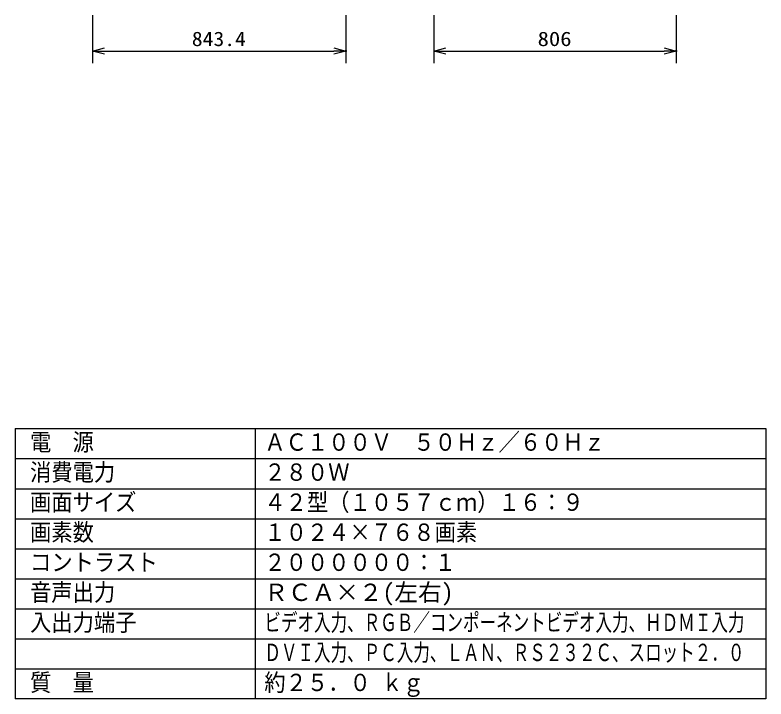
# Model space of a CAD drawing. Units: millimetres, scale not verified. Extents: x -62 to 62, y -116 to 117.
# Drawn here: x -62.5 to 62.5, y -116.5 to -2.7 of the extents above; entities that cross this region are included whole.
import ezdxf
from ezdxf.enums import TextEntityAlignment as Align

# ---------------------------------------------------------------- set-up
doc = ezdxf.new("R2010")
doc.units = ezdxf.units.MM
doc.header["$LTSCALE"] = 0.392256
doc.header["$PDMODE"] = 32
doc.header["$PDSIZE"] = 0.196
for name, color, linetype in [('0-0_MOJI1', 2, 'Continuous'), ('0-3_GAIKEI', 1, 'Continuous'), ('0-4_WAKU', 7, 'Continuous')]:
    doc.layers.add(name, color=color, linetype=linetype)
doc.styles.add('ＭＳ ゴシック', font='')
doc.styles.get('ＭＳ ゴシック').set_extended_font_data('MS Gothic')

# ---------------------------------------------------------------- blocks, each defined once
blk = doc.blocks.new('_OPEN30')
at = {"layer": '0-4_WAKU'}
blk.add_line((0, 0), (-1, 0), dxfattribs=at)
blk.add_lwpolyline([(-1, 0.2679), (0, 0), (-1, -0.2679)], dxfattribs=at)

msp = doc.modelspace()

# ---------------------------------------------------------------- linework, layer by layer
at = {"layer": '0-3_GAIKEI', "color": 3}
for p, q in [((-49.6275, -2.6684), (-49.6275, -10.6684)), ((-7.4574, -2.6684), (-7.4574, -10.6684)), ((7.2262, -2.6684), (7.2262, -10.6684)), ((47.5262, -2.6684), (47.5262, -10.6684)), ((-47.6275, -8.6684), (-9.4574, -8.6684)), ((9.2262, -8.6684), (45.5262, -8.6684))]:
    msp.add_line(p, q, dxfattribs=at)
at = {"layer": '0-4_WAKU', "color": 4}
for p, q in [((-62.5, -71.5), (-62.5, -116.5)), ((-62.5, -71.5), (62.5, -71.5)), ((-22.5, -71.5), (-22.5, -116.5)), ((62.5, -71.5), (62.5, -116.5)), ((62.5, -116.5), (-62.5, -116.5))]:
    msp.add_line(p, q, dxfattribs=at)
at = {"layer": '0-4_WAKU', "color": 1}
for p, q in [((-62.5, -76.5), (62.5, -76.5)), ((-62.5, -81.5), (62.5, -81.5)), ((-62.5, -86.5), (62.5, -86.5)), ((-62.5, -91.5), (62.5, -91.5)), ((-62.5, -96.5), (62.5, -96.5)), ((-62.5, -101.5), (62.5, -101.5)), ((-62.5, -106.5), (62.5, -106.5)), ((-62.5, -111.5), (62.5, -111.5))]:
    msp.add_line(p, q, dxfattribs=at)
at = {"layer": '0-4_WAKU'}
for p in [(-7.4574, -8.6684), (47.5262, -8.6684)]:
    msp.add_point(p, dxfattribs=at)

# ---------------------------------------------------------------- block references
at = {"layer": '0-3_GAIKEI', "xscale": 2, "yscale": 2, "rotation": 180}
for p in [(-49.6275, -8.6684), (7.2262, -8.6684)]:
    msp.add_blockref('_OPEN30', p, dxfattribs=at)
at = {"layer": '0-3_GAIKEI', "xscale": 2, "yscale": 2}
for p in [(-7.4574, -8.6684), (47.5262, -8.6684)]:
    msp.add_blockref('_OPEN30', p, dxfattribs=at)

# ---------------------------------------------------------------- texts
at = {"layer": '0-0_MOJI1', "style": 'ＭＳ ゴシック'}
for s, height, width, p in [('電  源', 2.886, 0.9, (-60, -76.0551)), ('ＡＣ１００Ｖ\u3000５０Ｈｚ／６０Ｈｚ', 2.887, 0.9, (-21, -76.0551)), ('消費電力', 2.887, 0.9, (-60, -81.0551)), ('２８０Ｗ', 2.887, 0.9, (-21, -81.0551)), ('画面サイズ', 2.887, 0.9, (-60, -86.0551)), ('４２型（１０５７ｃｍ）１６：９', 2.887, 0.9, (-21, -86.0551)), ('画素数', 2.887, 0.9, (-60, -91.0551)), ('１０２４×７６８画素', 2.887, 0.9, (-21, -91.0551)), ('コントラスト', 2.887, 0.9, (-60, -96.0551)), ('２００００００：１', 2.887, 0.9, (-21, -96.0551)), ('音声出力', 2.887, 0.9, (-60, -101.0551)), ('入出力端子', 2.887, 0.9, (-60, -106.0551)), ('ビデオ入力、ＲＧＢ／コンポーネントビデオ入力、ＨＤＭＩ入力', 2.886, 0.7, (-21, -106.0551)), ('ＤＶＩ入力、ＰＣ入力、ＬＡＮ、ＲＳ２３２Ｃ、スロット２．０', 2.886, 0.7, (-21, -111.0551)), ('質\u3000量', 2.887, 0.9, (-60, -116.0551)), ('約２５．０ ｋｇ', 2.887, 0.9, (-21, -116.0551))]:
    msp.add_text(s, height=height, dxfattribs=dict(at, width=width)).set_placement(p, align=Align.BOTTOM_LEFT)
msp.add_text('ＲＣＡ×２(左右)', height=2.886, dxfattribs=at).set_placement((-21, -101.0551), align=Align.BOTTOM_LEFT)
at = {"layer": '0-3_GAIKEI', "color": 3, "style": 'ＭＳ ゴシック'}
for s, width, p in [('843.4', 1.1, (-33.07, -8.5589)), ('806', 1.15, (24.4891, -8.5589))]:
    msp.add_text(s, height=2.404, dxfattribs=dict(at, width=width)).set_placement(p, align=Align.BOTTOM_LEFT)

doc.saveas('drawing.dxf')
